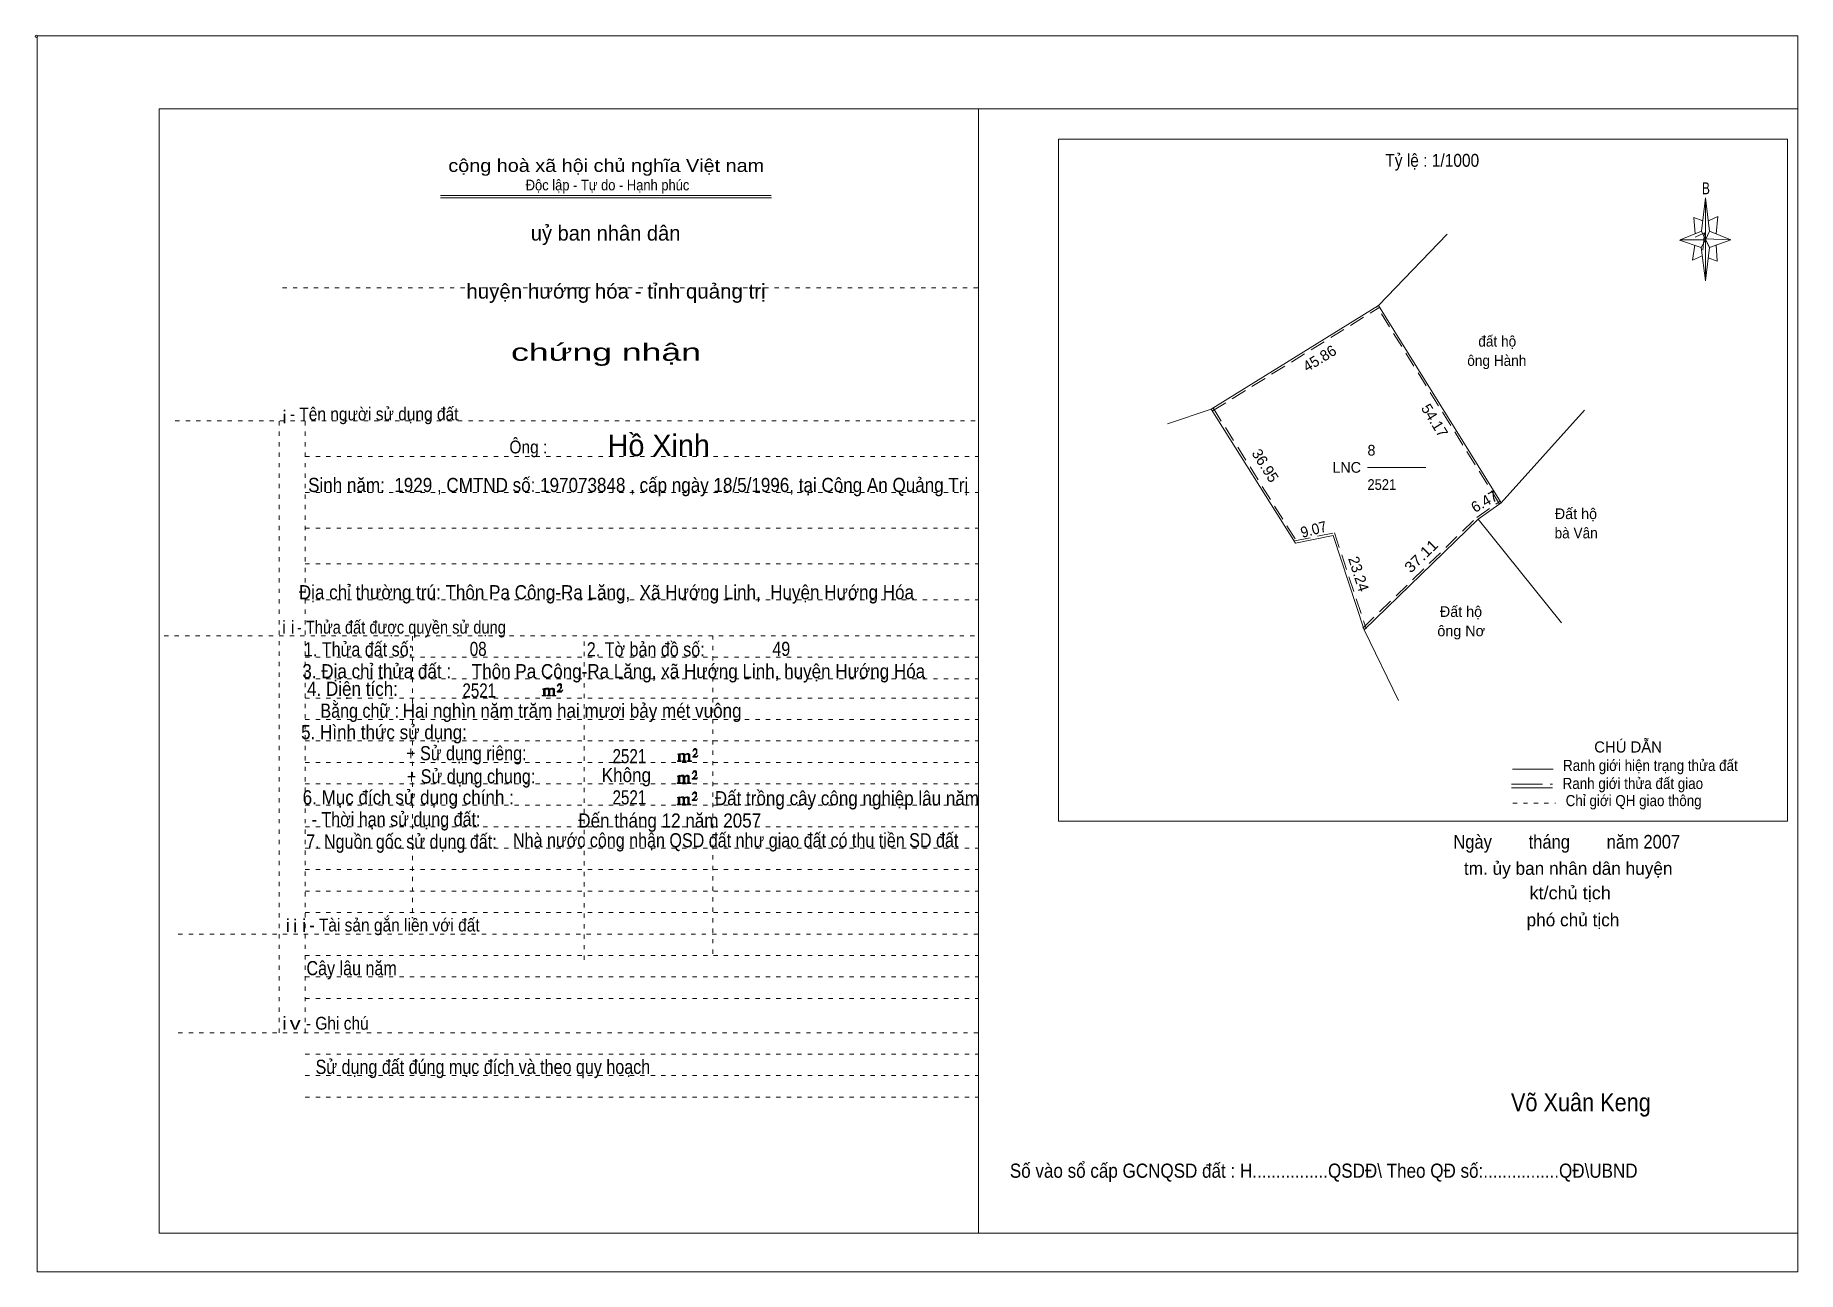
# Model space of a CAD drawing. Header units: centimetres. Extents: x -1.6 to 39.5, y -3.3 to 25.5.
import ezdxf
from ezdxf.enums import TextEntityAlignment as Align

# ---------------------------------------------------------------- set-up
doc = ezdxf.new("R2010")
doc.units = ezdxf.units.CM
doc.header["$LTSCALE"] = 0.12
for name, pattern in [('DOTTED', [1.5, 0.3, -1.2]), ('LONG_DASHED', [7.5, 6, -1.5]), ('MEDIUM_DASHED', [4.5, 3, -1.5])]:
    doc.linetypes.add(name, pattern=pattern)
for name, color, linetype, lineweight in [('1', 7, 'DOTTED', 13), ('10', 7, 'Continuous', 13), ('4', 7, 'Continuous', 13), ('5', 7, 'Continuous', 13), ('50', 7, 'Continuous', 13)]:
    doc.layers.add(name, color=color, linetype=linetype, lineweight=lineweight)

msp = doc.modelspace()

# ---------------------------------------------------------------- hatches: boundary and pattern name
at = {"layer": '50'}
for points in [[(10.27, 10.13), (10.27, 10.12), (10.27, 10.11), (10.25, 10.11), (10.24, 10.11), (10.24, 10.1), (10.33, 10.1), (10.33, 10.11), (10.32, 10.11), (10.31, 10.11), (10.31, 10.12), (10.31, 10.13), (10.31, 10.24), (10.31, 10.25), (10.32, 10.26), (10.34, 10.26), (10.35, 10.26), (10.36, 10.26), (10.37, 10.25), (10.39, 10.22), (10.39, 10.13), (10.37, 10.12), (10.37, 10.11), (10.36, 10.11), (10.35, 10.11), (10.35, 10.1), (10.44, 10.1), (10.44, 10.11), (10.43, 10.11), (10.42, 10.11), (10.42, 10.12), (10.42, 10.13), (10.42, 10.24), (10.44, 10.26), (10.45, 10.26), (10.46, 10.26), (10.49, 10.26), (10.49, 10.25), (10.5, 10.24), (10.5, 10.22), (10.5, 10.13), (10.5, 10.12), (10.49, 10.11), (10.49, 10.11), (10.47, 10.11), (10.47, 10.1), (10.56, 10.1), (10.56, 10.11), (10.55, 10.11), (10.54, 10.11), (10.53, 10.12), (10.53, 10.13), (10.53, 10.2), (10.53, 10.25), (10.53, 10.26), (10.52, 10.27), (10.5, 10.28), (10.47, 10.28), (10.46, 10.28), (10.44, 10.27), (10.41, 10.25), (10.41, 10.26), (10.4, 10.28), (10.39, 10.28), (10.37, 10.28), (10.35, 10.28), (10.34, 10.28), (10.32, 10.26), (10.31, 10.26), (10.31, 10.25), (10.31, 10.25), (10.31, 10.26), (10.31, 10.28), (10.24, 10.26), (10.24, 10.26), (10.25, 10.26), (10.27, 10.25), (10.27, 10.24), (10.27, 10.23)], [(10.69, 10.19), (10.72, 10.24), (10.72, 10.24), (10.71, 10.22), (10.69, 10.22), (10.68, 10.22), (10.63, 10.22), (10.66, 10.26), (10.67, 10.27), (10.69, 10.28), (10.69, 10.3), (10.69, 10.32), (10.69, 10.34), (10.69, 10.35), (10.69, 10.37), (10.68, 10.38), (10.67, 10.38), (10.66, 10.39), (10.65, 10.39), (10.63, 10.38), (10.63, 10.38), (10.62, 10.37), (10.61, 10.35), (10.59, 10.33), (10.61, 10.33), (10.61, 10.35), (10.62, 10.35), (10.63, 10.36), (10.65, 10.36), (10.66, 10.36), (10.67, 10.35), (10.68, 10.35), (10.68, 10.32), (10.68, 10.3), (10.66, 10.28), (10.66, 10.26), (10.65, 10.25), (10.59, 10.2), (10.59, 10.19)], [(13.42, 8.61), (13.42, 8.6), (13.42, 8.59), (13.41, 8.59), (13.4, 8.59), (13.4, 8.57), (13.48, 8.57), (13.48, 8.59), (13.47, 8.59), (13.46, 8.59), (13.46, 8.6), (13.46, 8.61), (13.46, 8.72), (13.46, 8.73), (13.47, 8.74), (13.5, 8.74), (13.51, 8.74), (13.52, 8.74), (13.53, 8.73), (13.54, 8.69), (13.54, 8.61), (13.53, 8.6), (13.53, 8.59), (13.52, 8.59), (13.51, 8.59), (13.51, 8.57), (13.6, 8.57), (13.6, 8.59), (13.58, 8.59), (13.57, 8.59), (13.57, 8.6), (13.57, 8.61), (13.57, 8.72), (13.6, 8.74), (13.61, 8.74), (13.62, 8.74), (13.64, 8.74), (13.64, 8.73), (13.65, 8.72), (13.65, 8.69), (13.65, 8.61), (13.65, 8.6), (13.64, 8.59), (13.64, 8.59), (13.63, 8.59), (13.63, 8.57), (13.72, 8.57), (13.72, 8.59), (13.7, 8.59), (13.69, 8.59), (13.68, 8.6), (13.68, 8.61), (13.68, 8.68), (13.68, 8.73), (13.68, 8.74), (13.67, 8.75), (13.65, 8.76), (13.63, 8.76), (13.62, 8.76), (13.6, 8.75), (13.56, 8.73), (13.56, 8.74), (13.55, 8.76), (13.54, 8.76), (13.53, 8.76), (13.51, 8.76), (13.5, 8.76), (13.47, 8.74), (13.46, 8.74), (13.46, 8.73), (13.46, 8.73), (13.46, 8.74), (13.46, 8.76), (13.4, 8.74), (13.4, 8.74), (13.41, 8.74), (13.42, 8.73), (13.42, 8.72), (13.42, 8.71)], [(13.85, 8.67), (13.87, 8.72), (13.87, 8.72), (13.86, 8.69), (13.85, 8.69), (13.84, 8.69), (13.78, 8.69), (13.82, 8.74), (13.83, 8.75), (13.85, 8.76), (13.85, 8.78), (13.85, 8.79), (13.85, 8.82), (13.85, 8.83), (13.85, 8.85), (13.84, 8.86), (13.83, 8.86), (13.82, 8.87), (13.8, 8.87), (13.78, 8.86), (13.78, 8.86), (13.77, 8.85), (13.76, 8.83), (13.75, 8.81), (13.76, 8.81), (13.76, 8.83), (13.77, 8.83), (13.78, 8.84), (13.8, 8.84), (13.82, 8.84), (13.83, 8.83), (13.84, 8.83), (13.84, 8.79), (13.84, 8.78), (13.82, 8.76), (13.82, 8.74), (13.8, 8.73), (13.75, 8.68), (13.75, 8.67)], [(13.41, 8.09), (13.41, 8.08), (13.41, 8.07), (13.4, 8.07), (13.39, 8.07), (13.39, 8.06), (13.48, 8.06), (13.48, 8.07), (13.47, 8.07), (13.45, 8.07), (13.45, 8.08), (13.45, 8.09), (13.45, 8.2), (13.45, 8.21), (13.47, 8.23), (13.49, 8.23), (13.5, 8.23), (13.51, 8.23), (13.52, 8.21), (13.53, 8.18), (13.53, 8.09), (13.52, 8.08), (13.52, 8.07), (13.51, 8.07), (13.5, 8.07), (13.5, 8.06), (13.59, 8.06), (13.59, 8.07), (13.58, 8.07), (13.57, 8.07), (13.57, 8.08), (13.57, 8.09), (13.57, 8.2), (13.59, 8.23), (13.6, 8.23), (13.61, 8.23), (13.63, 8.23), (13.63, 8.21), (13.64, 8.2), (13.64, 8.18), (13.64, 8.09), (13.64, 8.08), (13.63, 8.07), (13.63, 8.07), (13.62, 8.07), (13.62, 8.06), (13.71, 8.06), (13.71, 8.07), (13.7, 8.07), (13.69, 8.07), (13.67, 8.08), (13.67, 8.09), (13.67, 8.17), (13.67, 8.21), (13.67, 8.23), (13.66, 8.24), (13.64, 8.25), (13.62, 8.25), (13.61, 8.25), (13.59, 8.24), (13.55, 8.21), (13.55, 8.23), (13.54, 8.25), (13.53, 8.25), (13.52, 8.25), (13.5, 8.25), (13.49, 8.25), (13.47, 8.23), (13.45, 8.23), (13.45, 8.21), (13.45, 8.21), (13.45, 8.23), (13.45, 8.25), (13.39, 8.23), (13.39, 8.23), (13.4, 8.23), (13.41, 8.21), (13.41, 8.2), (13.41, 8.19)], [(13.84, 8.16), (13.86, 8.2), (13.86, 8.2), (13.85, 8.18), (13.84, 8.18), (13.83, 8.18), (13.77, 8.18), (13.81, 8.23), (13.82, 8.24), (13.84, 8.25), (13.84, 8.27), (13.84, 8.28), (13.84, 8.3), (13.84, 8.31), (13.84, 8.34), (13.83, 8.35), (13.82, 8.35), (13.81, 8.36), (13.8, 8.36), (13.77, 8.35), (13.77, 8.35), (13.76, 8.34), (13.75, 8.31), (13.74, 8.29), (13.75, 8.29), (13.75, 8.31), (13.76, 8.31), (13.77, 8.33), (13.8, 8.33), (13.81, 8.33), (13.82, 8.31), (13.83, 8.31), (13.83, 8.28), (13.83, 8.27), (13.81, 8.25), (13.81, 8.23), (13.8, 8.21), (13.74, 8.17), (13.74, 8.16)], [(13.84, 7.66), (13.86, 7.71), (13.86, 7.71), (13.85, 7.68), (13.84, 7.68), (13.83, 7.68), (13.77, 7.68), (13.81, 7.73), (13.82, 7.74), (13.84, 7.75), (13.84, 7.77), (13.84, 7.78), (13.84, 7.81), (13.84, 7.82), (13.84, 7.84), (13.83, 7.85), (13.82, 7.85), (13.81, 7.86), (13.79, 7.86), (13.77, 7.85), (13.77, 7.85), (13.76, 7.84), (13.75, 7.82), (13.74, 7.8), (13.75, 7.8), (13.75, 7.82), (13.76, 7.82), (13.77, 7.83), (13.79, 7.83), (13.81, 7.83), (13.82, 7.82), (13.83, 7.82), (13.83, 7.78), (13.83, 7.77), (13.81, 7.75), (13.81, 7.73), (13.79, 7.72), (13.74, 7.67), (13.74, 7.66)], [(13.41, 7.6), (13.41, 7.59), (13.41, 7.58), (13.4, 7.58), (13.39, 7.58), (13.39, 7.56), (13.47, 7.56), (13.47, 7.58), (13.46, 7.58), (13.45, 7.58), (13.45, 7.59), (13.45, 7.6), (13.45, 7.71), (13.45, 7.72), (13.46, 7.73), (13.49, 7.73), (13.5, 7.73), (13.51, 7.73), (13.52, 7.72), (13.53, 7.68), (13.53, 7.6), (13.52, 7.59), (13.52, 7.58), (13.51, 7.58), (13.5, 7.58), (13.5, 7.56), (13.59, 7.56), (13.59, 7.58), (13.57, 7.58), (13.56, 7.58), (13.56, 7.59), (13.56, 7.6), (13.56, 7.71), (13.59, 7.73), (13.6, 7.73), (13.61, 7.73), (13.63, 7.73), (13.63, 7.72), (13.64, 7.71), (13.64, 7.68), (13.64, 7.6), (13.64, 7.59), (13.63, 7.58), (13.63, 7.58), (13.62, 7.58), (13.62, 7.56), (13.71, 7.56), (13.71, 7.58), (13.69, 7.58), (13.68, 7.58), (13.67, 7.59), (13.67, 7.6), (13.67, 7.67), (13.67, 7.72), (13.67, 7.73), (13.66, 7.74), (13.64, 7.75), (13.62, 7.75), (13.61, 7.75), (13.59, 7.74), (13.55, 7.72), (13.55, 7.73), (13.54, 7.75), (13.53, 7.75), (13.52, 7.75), (13.5, 7.75), (13.49, 7.75), (13.46, 7.73), (13.45, 7.73), (13.45, 7.72), (13.45, 7.72), (13.45, 7.73), (13.45, 7.75), (13.39, 7.73), (13.39, 7.73), (13.4, 7.73), (13.41, 7.72), (13.41, 7.71), (13.41, 7.7)]]:
    msp.add_hatch(color=256, dxfattribs=at).paths.add_polyline_path(points)

# ---------------------------------------------------------------- linework, layer by layer
at = {"layer": '1', "linetype": 'Continuous'}
for p, q in [((1.31, -2.42), (1.31, 23.78)), ((1.31, 23.78), (39.51, 23.78)), ((20.41, -2.42), (20.41, 23.78)), ((39.51, -2.42), (39.51, 23.78)), ((7.87, 21.76), (15.58, 21.76)), ((7.87, 21.71), (15.59, 21.71)), ((37.26, 20.55), (36.75, 20.72)), ((1.31, -2.42), (39.51, -2.42))]:
    msp.add_line(p, q, dxfattribs=at)
at = {"layer": '1'}
for p, q in [((4.19, 19.61), (20.41, 19.61)), ((1.69, 16.51), (20.41, 16.51)), ((4.11, 2.25), (4.11, 16.51)), ((4.72, 2.25), (4.72, 16.51)), ((4.72, 15.68), (20.41, 15.68)), ((4.72, 14.84), (20.41, 14.84)), ((4.72, 14.01), (20.41, 14.01)), ((4.72, 13.18), (20.41, 13.18)), ((4.72, 12.34), (20.41, 12.34)), ((1.43, 11.5), (20.41, 11.5)), ((7.22, 5.05), (7.22, 11.5)), ((11.22, 3.95), (11.22, 11.5)), ((14.22, 4.09), (14.22, 11.5)), ((4.72, 11), (20.41, 11)), ((4.72, 10.5), (20.41, 10.5)), ((4.72, 10.05), (20.41, 10.05)), ((4.72, 9.55), (20.41, 9.55)), ((4.72, 9.05), (20.41, 9.05)), ((4.72, 8.55), (20.41, 8.55)), ((4.72, 8.05), (20.41, 8.05)), ((4.72, 7.55), (20.41, 7.55)), ((4.72, 7.05), (20.41, 7.05)), ((4.72, 6.55), (20.41, 6.55)), ((4.72, 6.05), (20.41, 6.05)), ((4.72, 5.55), (20.41, 5.55)), ((4.72, 5.05), (20.41, 5.05)), ((1.76, 4.55), (20.41, 4.55)), ((4.72, 4.05), (20.41, 4.05)), ((4.72, 3.55), (20.41, 3.55)), ((4.72, 3.05), (20.41, 3.05)), ((1.76, 2.25), (20.41, 2.25)), ((4.72, 1.75), (20.41, 1.75)), ((4.72, 1.25), (20.41, 1.25)), ((4.72, 0.75), (20.41, 0.75))]:
    msp.add_line(p, q, dxfattribs=at)
at = {"layer": '1', "linetype": 'Continuous'}
msp.add_lwpolyline([(-1.53, -3.32), (39.51, -3.32), (39.51, 25.48), (-1.53, 25.48)], close=True, dxfattribs=at)
msp.add_lwpolyline([(37.27, 20.35), (37.06, 20.25), (37.11, 20.6)], dxfattribs=at)
at = {"layer": '10'}
for p, q in [((31.34, 20.86), (29.74, 19.2)), ((25.84, 16.78), (29.74, 19.2)), ((25.84, 16.78), (24.82, 16.44)), ((25.84, 16.78), (27.8, 13.66)), ((32.6, 14.6), (34.54, 16.76)), ((29.48, 15.42), (30.84, 15.42)), ((29.4, 11.64), (32.06, 14.22)), ((32.06, 14.22), (34, 11.8)), ((30.2, 9.99), (29.4, 11.64))]:
    msp.add_line(p, q, dxfattribs=at)
at = {"layer": '10', "linetype": 'MEDIUM_DASHED'}
for p, q in [((25.87, 16.74), (29.77, 19.16)), ((32.56, 14.57), (29.7, 19.17)), ((25.88, 16.81), (27.84, 13.69))]:
    msp.add_line(p, q, dxfattribs=at)
at = {"layer": '10'}
for points in [[(32.06, 14.22), (32.6, 14.6), (29.74, 19.2)], [(27.8, 13.66), (28.68, 13.84), (29.4, 11.64)]]:
    msp.add_lwpolyline(points, dxfattribs=at)
at = {"layer": '10', "linetype": 'MEDIUM_DASHED'}
for points in [[(29.37, 11.68), (32.03, 14.26), (32.57, 14.64)], [(27.79, 13.71), (28.71, 13.9), (29.45, 11.66)]]:
    msp.add_lwpolyline(points, dxfattribs=at)
at = {"layer": '4'}
for p, q in [((32.86, 8.39), (33.81, 8.39)), ((32.84, 7.96), (33.79, 7.96))]:
    msp.add_line(p, q, dxfattribs=at)
at = {"layer": '4', "linetype": 'LONG_DASHED'}
msp.add_line((32.84, 8.04), (33.79, 8.04), dxfattribs=at)
at = {"layer": '4', "linetype": 'DOTTED'}
msp.add_line((32.87, 7.6), (33.86, 7.6), dxfattribs=at)
at = {"layer": '4'}
msp.add_lwpolyline([(22.28, 23.07), (39.27, 23.07), (39.27, 7.18), (22.28, 7.18)], close=True, dxfattribs=at)
msp.add_circle((-1.55, 25.47), 0.025, dxfattribs=at)
at = {"layer": '5'}
for p, q in [((37.27, 20.93), (37.36, 21.71)), ((37.45, 20.55), (37.36, 19.77)), ((37.45, 20.93), (37.95, 20.73)), ((37.61, 20.61), (37.63, 20.23)), ((37.63, 20.23), (37.42, 20.31))]:
    msp.add_line(p, q, dxfattribs=at)
for points in [[(37.36, 21.71), (37.45, 20.93), (37.36, 20.73)], [(37.36, 20.73), (36.77, 20.73), (37.27, 20.93), (37.45, 20.55), (37.95, 20.73), (37.36, 20.75)], [(37.36, 20.73), (37.36, 19.77), (37.26, 20.55)]]:
    msp.add_lwpolyline(points, close=True, dxfattribs=at)
for points in [[(37.3, 21.17), (37.09, 21.25), (37.12, 20.87)], [(37.43, 21.17), (37.65, 21.27), (37.61, 20.87)], [(37.36, 20.73), (37.27, 20.93), (36.77, 20.73)], [(37.12, 20.79), (37.34, 20.89), (37.3, 20.49)], [(37.36, 20.73), (37.45, 20.55), (37.95, 20.73)]]:
    msp.add_lwpolyline(points, dxfattribs=at)
at = {"layer": '50'}
for points in [[(10.27, 10.13), (10.27, 10.12), (10.27, 10.11), (10.25, 10.11), (10.24, 10.11), (10.24, 10.1), (10.33, 10.1), (10.33, 10.11), (10.32, 10.11), (10.31, 10.11), (10.31, 10.12), (10.31, 10.13), (10.31, 10.24), (10.31, 10.25), (10.32, 10.26), (10.34, 10.26), (10.35, 10.26), (10.36, 10.26), (10.37, 10.25), (10.39, 10.22), (10.39, 10.13), (10.37, 10.12), (10.37, 10.11), (10.36, 10.11), (10.35, 10.11), (10.35, 10.1), (10.44, 10.1), (10.44, 10.11), (10.43, 10.11), (10.42, 10.11), (10.42, 10.12), (10.42, 10.13), (10.42, 10.24), (10.44, 10.26), (10.45, 10.26), (10.46, 10.26), (10.49, 10.26), (10.49, 10.25), (10.5, 10.24), (10.5, 10.22), (10.5, 10.13), (10.5, 10.12), (10.49, 10.11), (10.49, 10.11), (10.47, 10.11), (10.47, 10.1), (10.56, 10.1), (10.56, 10.11), (10.55, 10.11), (10.54, 10.11), (10.53, 10.12), (10.53, 10.13), (10.53, 10.2), (10.53, 10.25), (10.53, 10.26), (10.52, 10.27), (10.5, 10.28), (10.47, 10.28), (10.46, 10.28), (10.44, 10.27), (10.41, 10.25), (10.41, 10.26), (10.4, 10.28), (10.39, 10.28), (10.37, 10.28), (10.35, 10.28), (10.34, 10.28), (10.32, 10.26), (10.31, 10.26), (10.31, 10.25), (10.31, 10.25), (10.31, 10.26), (10.31, 10.28), (10.24, 10.26), (10.24, 10.26), (10.25, 10.26), (10.27, 10.25), (10.27, 10.24), (10.27, 10.23)], [(10.69, 10.19), (10.72, 10.24), (10.72, 10.24), (10.71, 10.22), (10.69, 10.22), (10.68, 10.22), (10.63, 10.22), (10.66, 10.26), (10.67, 10.27), (10.69, 10.28), (10.69, 10.3), (10.69, 10.32), (10.69, 10.34), (10.69, 10.35), (10.69, 10.37), (10.68, 10.38), (10.67, 10.38), (10.66, 10.39), (10.65, 10.39), (10.63, 10.38), (10.63, 10.38), (10.62, 10.37), (10.61, 10.35), (10.59, 10.33), (10.61, 10.33), (10.61, 10.35), (10.62, 10.35), (10.63, 10.36), (10.65, 10.36), (10.66, 10.36), (10.67, 10.35), (10.68, 10.35), (10.68, 10.32), (10.68, 10.3), (10.66, 10.28), (10.66, 10.26), (10.65, 10.25), (10.59, 10.2), (10.59, 10.19)], [(13.42, 8.61), (13.42, 8.6), (13.42, 8.59), (13.41, 8.59), (13.4, 8.59), (13.4, 8.57), (13.48, 8.57), (13.48, 8.59), (13.47, 8.59), (13.46, 8.59), (13.46, 8.6), (13.46, 8.61), (13.46, 8.72), (13.46, 8.73), (13.47, 8.74), (13.5, 8.74), (13.51, 8.74), (13.52, 8.74), (13.53, 8.73), (13.54, 8.69), (13.54, 8.61), (13.53, 8.6), (13.53, 8.59), (13.52, 8.59), (13.51, 8.59), (13.51, 8.57), (13.6, 8.57), (13.6, 8.59), (13.58, 8.59), (13.57, 8.59), (13.57, 8.6), (13.57, 8.61), (13.57, 8.72), (13.6, 8.74), (13.61, 8.74), (13.62, 8.74), (13.64, 8.74), (13.64, 8.73), (13.65, 8.72), (13.65, 8.69), (13.65, 8.61), (13.65, 8.6), (13.64, 8.59), (13.64, 8.59), (13.63, 8.59), (13.63, 8.57), (13.72, 8.57), (13.72, 8.59), (13.7, 8.59), (13.69, 8.59), (13.68, 8.6), (13.68, 8.61), (13.68, 8.68), (13.68, 8.73), (13.68, 8.74), (13.67, 8.75), (13.65, 8.76), (13.63, 8.76), (13.62, 8.76), (13.6, 8.75), (13.56, 8.73), (13.56, 8.74), (13.55, 8.76), (13.54, 8.76), (13.53, 8.76), (13.51, 8.76), (13.5, 8.76), (13.47, 8.74), (13.46, 8.74), (13.46, 8.73), (13.46, 8.73), (13.46, 8.74), (13.46, 8.76), (13.4, 8.74), (13.4, 8.74), (13.41, 8.74), (13.42, 8.73), (13.42, 8.72), (13.42, 8.71)], [(13.85, 8.67), (13.87, 8.72), (13.87, 8.72), (13.86, 8.69), (13.85, 8.69), (13.84, 8.69), (13.78, 8.69), (13.82, 8.74), (13.83, 8.75), (13.85, 8.76), (13.85, 8.78), (13.85, 8.79), (13.85, 8.82), (13.85, 8.83), (13.85, 8.85), (13.84, 8.86), (13.83, 8.86), (13.82, 8.87), (13.8, 8.87), (13.78, 8.86), (13.78, 8.86), (13.77, 8.85), (13.76, 8.83), (13.75, 8.81), (13.76, 8.81), (13.76, 8.83), (13.77, 8.83), (13.78, 8.84), (13.8, 8.84), (13.82, 8.84), (13.83, 8.83), (13.84, 8.83), (13.84, 8.79), (13.84, 8.78), (13.82, 8.76), (13.82, 8.74), (13.8, 8.73), (13.75, 8.68), (13.75, 8.67)], [(13.41, 8.09), (13.41, 8.08), (13.41, 8.07), (13.4, 8.07), (13.39, 8.07), (13.39, 8.06), (13.48, 8.06), (13.48, 8.07), (13.47, 8.07), (13.45, 8.07), (13.45, 8.08), (13.45, 8.09), (13.45, 8.2), (13.45, 8.21), (13.47, 8.23), (13.49, 8.23), (13.5, 8.23), (13.51, 8.23), (13.52, 8.21), (13.53, 8.18), (13.53, 8.09), (13.52, 8.08), (13.52, 8.07), (13.51, 8.07), (13.5, 8.07), (13.5, 8.06), (13.59, 8.06), (13.59, 8.07), (13.58, 8.07), (13.57, 8.07), (13.57, 8.08), (13.57, 8.09), (13.57, 8.2), (13.59, 8.23), (13.6, 8.23), (13.61, 8.23), (13.63, 8.23), (13.63, 8.21), (13.64, 8.2), (13.64, 8.18), (13.64, 8.09), (13.64, 8.08), (13.63, 8.07), (13.63, 8.07), (13.62, 8.07), (13.62, 8.06), (13.71, 8.06), (13.71, 8.07), (13.7, 8.07), (13.69, 8.07), (13.67, 8.08), (13.67, 8.09), (13.67, 8.17), (13.67, 8.21), (13.67, 8.23), (13.66, 8.24), (13.64, 8.25), (13.62, 8.25), (13.61, 8.25), (13.59, 8.24), (13.55, 8.21), (13.55, 8.23), (13.54, 8.25), (13.53, 8.25), (13.52, 8.25), (13.5, 8.25), (13.49, 8.25), (13.47, 8.23), (13.45, 8.23), (13.45, 8.21), (13.45, 8.21), (13.45, 8.23), (13.45, 8.25), (13.39, 8.23), (13.39, 8.23), (13.4, 8.23), (13.41, 8.21), (13.41, 8.2), (13.41, 8.19)], [(13.84, 8.16), (13.86, 8.2), (13.86, 8.2), (13.85, 8.18), (13.84, 8.18), (13.83, 8.18), (13.77, 8.18), (13.81, 8.23), (13.82, 8.24), (13.84, 8.25), (13.84, 8.27), (13.84, 8.28), (13.84, 8.3), (13.84, 8.31), (13.84, 8.34), (13.83, 8.35), (13.82, 8.35), (13.81, 8.36), (13.8, 8.36), (13.77, 8.35), (13.77, 8.35), (13.76, 8.34), (13.75, 8.31), (13.74, 8.29), (13.75, 8.29), (13.75, 8.31), (13.76, 8.31), (13.77, 8.33), (13.8, 8.33), (13.81, 8.33), (13.82, 8.31), (13.83, 8.31), (13.83, 8.28), (13.83, 8.27), (13.81, 8.25), (13.81, 8.23), (13.8, 8.21), (13.74, 8.17), (13.74, 8.16)], [(13.84, 7.66), (13.86, 7.71), (13.86, 7.71), (13.85, 7.68), (13.84, 7.68), (13.83, 7.68), (13.77, 7.68), (13.81, 7.73), (13.82, 7.74), (13.84, 7.75), (13.84, 7.77), (13.84, 7.78), (13.84, 7.81), (13.84, 7.82), (13.84, 7.84), (13.83, 7.85), (13.82, 7.85), (13.81, 7.86), (13.79, 7.86), (13.77, 7.85), (13.77, 7.85), (13.76, 7.84), (13.75, 7.82), (13.74, 7.8), (13.75, 7.8), (13.75, 7.82), (13.76, 7.82), (13.77, 7.83), (13.79, 7.83), (13.81, 7.83), (13.82, 7.82), (13.83, 7.82), (13.83, 7.78), (13.83, 7.77), (13.81, 7.75), (13.81, 7.73), (13.79, 7.72), (13.74, 7.67), (13.74, 7.66)], [(13.41, 7.6), (13.41, 7.59), (13.41, 7.58), (13.4, 7.58), (13.39, 7.58), (13.39, 7.56), (13.47, 7.56), (13.47, 7.58), (13.46, 7.58), (13.45, 7.58), (13.45, 7.59), (13.45, 7.6), (13.45, 7.71), (13.45, 7.72), (13.46, 7.73), (13.49, 7.73), (13.5, 7.73), (13.51, 7.73), (13.52, 7.72), (13.53, 7.68), (13.53, 7.6), (13.52, 7.59), (13.52, 7.58), (13.51, 7.58), (13.5, 7.58), (13.5, 7.56), (13.59, 7.56), (13.59, 7.58), (13.57, 7.58), (13.56, 7.58), (13.56, 7.59), (13.56, 7.6), (13.56, 7.71), (13.59, 7.73), (13.6, 7.73), (13.61, 7.73), (13.63, 7.73), (13.63, 7.72), (13.64, 7.71), (13.64, 7.68), (13.64, 7.6), (13.64, 7.59), (13.63, 7.58), (13.63, 7.58), (13.62, 7.58), (13.62, 7.56), (13.71, 7.56), (13.71, 7.58), (13.69, 7.58), (13.68, 7.58), (13.67, 7.59), (13.67, 7.6), (13.67, 7.67), (13.67, 7.72), (13.67, 7.73), (13.66, 7.74), (13.64, 7.75), (13.62, 7.75), (13.61, 7.75), (13.59, 7.74), (13.55, 7.72), (13.55, 7.73), (13.54, 7.75), (13.53, 7.75), (13.52, 7.75), (13.5, 7.75), (13.49, 7.75), (13.46, 7.73), (13.45, 7.73), (13.45, 7.72), (13.45, 7.72), (13.45, 7.73), (13.45, 7.75), (13.39, 7.73), (13.39, 7.73), (13.4, 7.73), (13.41, 7.72), (13.41, 7.71), (13.41, 7.7)]]:
    msp.add_lwpolyline(points, close=True, dxfattribs=at)

# ---------------------------------------------------------------- texts
at = {"layer": '1'}
for s, height, width, p in [('cộng hoà xã hội chủ nghĩa Việt nam', 0.3, 1.15, (11.735, 22.31)), ('Độc lập - Tự do - Hạnh phúc', 0.25, 0.9, (11.765, 21.88)), ('chứng nhận', 0.4, 1.55, (11.73, 17.91)), ('- Tên người sử dụng đất', 0.3, 0.9, (6.325, 16.52)), ('- Thửa đất được quyền sử dụng', 0.3, 0.85, (6.96, 11.55)), ('- Tài sản gắn liền với đất ', 0.3, 0.9, (6.85, 4.61)), ('v', 0.3, 1.3, (4.485, 2.32)), ('- Ghi chú', 0.3, 0.9, (5.465, 2.32))]:
    msp.add_text(s, height=height, dxfattribs=dict(at, width=width)).set_placement(p, align=Align.CENTER)
for s, height, p in [('uỷ ban nhân dân', 0.35, (11.72, 20.71)), ('i', 0.3, (4.235, 16.45)), ('i', 0.3, (4.225, 11.55)), ('i', 0.3, (4.425, 11.55)), ('i', 0.3, (4.315, 4.6)), ('i', 0.3, (4.485, 4.59)), ('i', 0.3, (4.695, 4.6)), ('i', 0.3, (4.235, 2.32))]:
    msp.add_text(s, height=height, dxfattribs=at).set_placement(p, align=Align.CENTER)
at = {"layer": '10'}
for s, height, width, p in [('Tỷ lệ : 1/1000', 0.3, 0.9, (30.99, 22.43)), ('đất hộ', 0.25, 0.95, (32.505, 18.24)), ('ông Hành', 0.25, 0.95, (32.495, 17.79)), ('bà Vân', 0.25, 0.95, (34.345, 13.77)), ('Võ Xuân Keng', 0.42, 0.9, (34.455, 0.42))]:
    msp.add_text(s, height=height, dxfattribs=dict(at, width=width)).set_placement(p, align=Align.CENTER)
for s, height, rotation, p in [('45.86', 0.25, 31.673, (28.429, 17.858)), ('54.17', 0.25, 301.804, (30.939, 16.451)), ('36.95', 0.25, 302.094, (26.991, 15.401)), ('6.47', 0.2495, 30, (32.268, 14.522)), ('23.24', 0.25, 287.967, (29.155, 12.904))]:
    msp.add_text(s, height=height, rotation=rotation, dxfattribs=at).set_placement(p, align=Align.CENTER)
for s, height, p in [('Hồ Xinh', 0.5, (12.96, 15.69)), ('Đất hộ', 0.25, (34.34, 14.22)), ('Đất hộ', 0.25, (31.66, 11.94)), ('ông Nơ', 0.25, (31.665, 11.49))]:
    msp.add_text(s, height=height, dxfattribs=at).set_placement(p, align=Align.CENTER)
msp.add_text('8', height=0.25, dxfattribs=at).set_placement((29.48, 15.7))
msp.add_text('LNC', height=0.25, dxfattribs=at).set_placement((29.33, 15.3), align=Align.RIGHT)
at = {"layer": '10', "width": 0.9}
msp.add_text('2521', height=0.25, dxfattribs=at).set_placement((29.48, 14.9))
at = {"layer": '10'}
for s, height, rotation, width, p in [('9.07', 0.2498, 15, 0.95, (28.258, 13.86)), ('37.11', 0.25, 44.236, 1.1, (30.818, 13.269))]:
    msp.add_text(s, height=height, rotation=rotation, dxfattribs=dict(at, width=width)).set_placement(p, align=Align.CENTER)
at = {"layer": '4'}
msp.add_text('CHÚ DẪN', height=0.2591, dxfattribs=at).set_placement((35.555, 8.78), align=Align.CENTER)
at = {"layer": '4', "width": 0.9}
for s, p in [('Ranh giới hiện trạng thửa đất', (36.075, 8.35)), ('Ranh giới thửa đất giao ', (35.71, 7.93)), ('Chỉ giới QH giao thông', (35.685, 7.53))]:
    msp.add_text(s, height=0.2591, dxfattribs=at).set_placement(p, align=Align.CENTER)
at = {"layer": '5', "width": 0.75}
msp.add_text('B', height=0.276, dxfattribs=at).set_placement((37.37, 21.79), align=Align.CENTER)
at = {"layer": '50'}
for s, height, width, p in [('  huyện hướng hóa - tỉnh quảng trị', 0.34, 1.05, (11.83, 19.36)), ('Ông :', 0.3, 0.9, (9.92, 15.75)), ('Sinh năm:  1929 , CMTND số: 197073848 , cấp ngày 18/5/1996, tại Công An Quảng Trị', 0.33, 0.9, (12.48, 14.85)), ('Địa chỉ thường trú: Thôn Pa Công-Ra Lăng,  Xã Hướng Linh,  Huyện Hướng Hóa', 0.33, 0.9, (11.74, 12.35)), ('1. Thửa đất số:  ', 0.33, 0.85, (6.065, 11.02)), ('08', 0.33, 0.8, (8.75, 11.03)), ('2. Tờ bản đồ số:  ', 0.33, 0.85, (12.76, 11.02)), ('49', 0.33, 0.85, (15.815, 11.03)), ('3. Địa chỉ thửa đất : ', 0.33, 0.9, (6.44, 10.51)), ('Thôn Pa Công-Ra Lăng, xã Hướng Linh, huyện Hướng Hóa', 0.33, 0.9, (13.885, 10.51)), ('4. Diện tích: ', 0.33, 0.9, (5.875, 10.1)), ('2521', 0.33, 0.8, (8.775, 10.06)), ('Bằng chữ :', 0.33, 0.85, (5.99, 9.59)), ('Hai nghìn năm trăm hai mươi bảy mét vuông', 0.33, 0.9, (10.94, 9.59)), ('5. Hình thức sử dụng:', 0.33, 0.9, (6.555, 9.09)), ('+ Sử dụng riêng:', 0.33, 0.85, (8.475, 8.6)), ('2521', 0.33, 0.8, (12.275, 8.53)), ('+ Sử dụng chung:', 0.33, 0.85, (8.585, 8.06)), ('Không', 0.33, 0.9, (12.205, 8.09)), ('6. Mục đích sử dụng chính :', 0.33, 0.9, (7.12, 7.57)), ('2521', 0.33, 0.8, (12.275, 7.57)), ('Đất trồng cây công nghiệp lâu năm', 0.33, 0.9, (17.345, 7.55)), ('- Thời hạn sử dụng đất:', 0.33, 0.85, (6.835, 7.06)), ('Đến tháng 12 năm 2057', 0.33, 0.9, (13.215, 7.03)), ('7. Nguồn gốc sử dụng đất:', 0.33, 0.85, (6.96, 6.54)), ('Nhà nước công nhận QSD đất như giao đất có thu tiền SD đất ', 0.33, 0.85, (14.805, 6.57)), ('Ngày        tháng        năm 2007', 0.32, 0.9, (34.125, 6.54)), ('kt/chủ tịch', 0.3, 1.05, (34.205, 5.36)), ('Cây lâu năm', 0.33, 0.85, (5.8, 3.59)), ('Sử dụng đất đúng mục đích và theo quy hoạch', 0.33, 0.85, (8.86, 1.29)), ('Số vào sổ cấp GCNQSD đất : H................QSDĐ\\ Theo QĐ số:................QĐ\\UBND', 0.33, 0.9, (28.46, -1.13))]:
    msp.add_text(s, height=height, dxfattribs=dict(at, width=width)).set_placement(p, align=Align.CENTER)
for s, p in [('tm. ủy ban nhân dân huyện ', (34.215, 5.93)), ('phó chủ tịch', (34.27, 4.73))]:
    msp.add_text(s, height=0.3, dxfattribs=at).set_placement(p, align=Align.CENTER)

doc.saveas('drawing.dxf')
